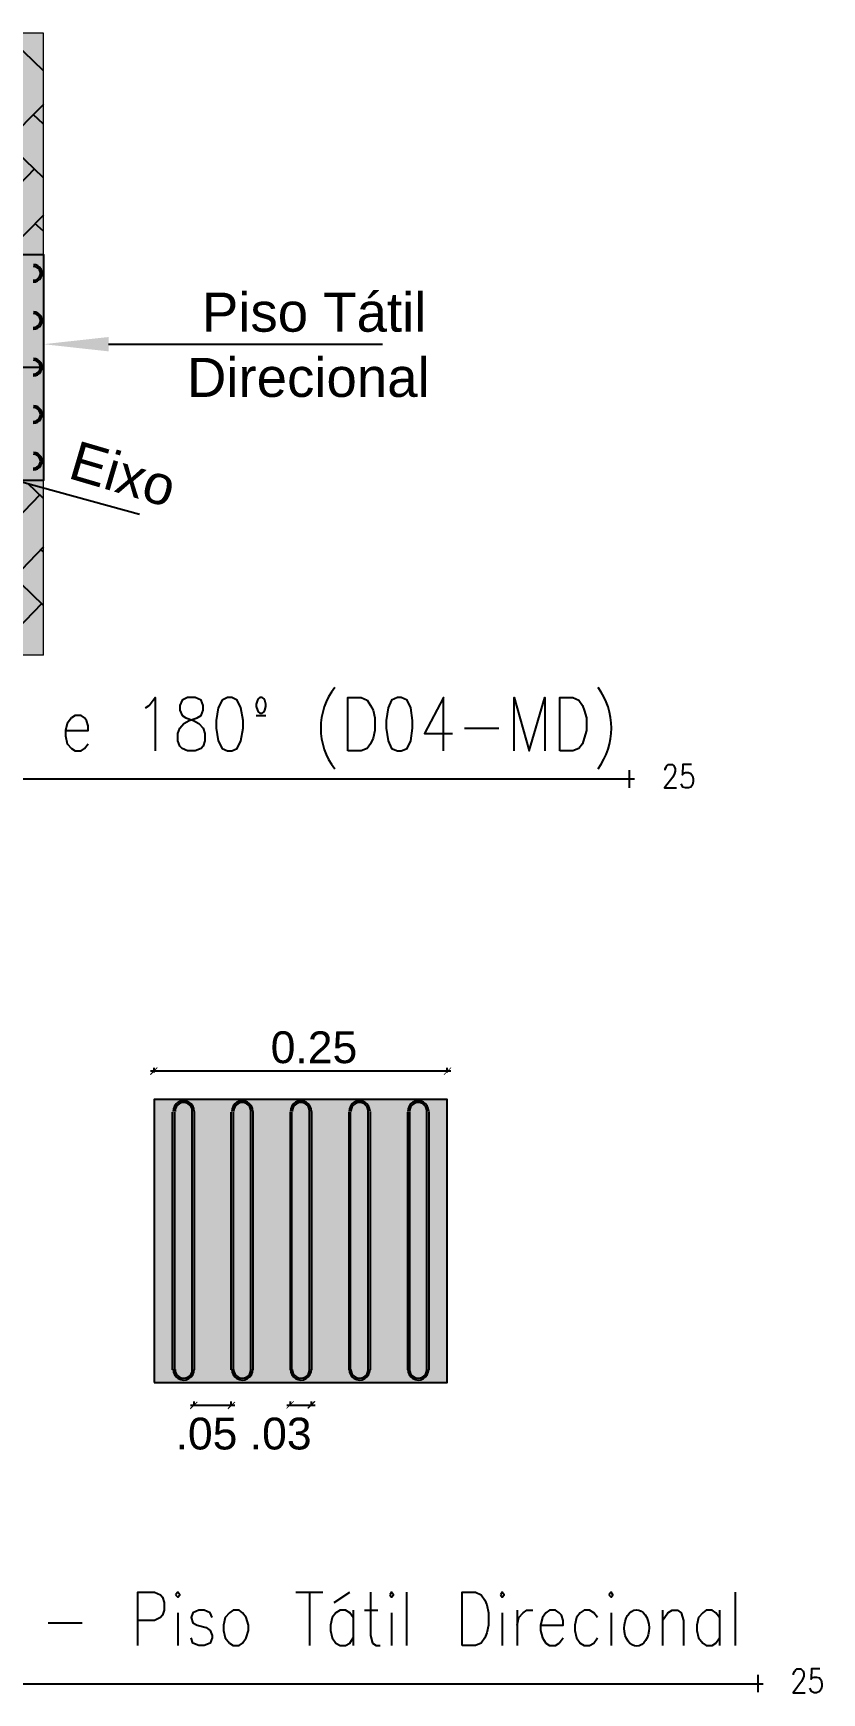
# Model space of a CAD drawing. Header units: feet. Extents: x 203667 to 205527, y 9204857 to 9205156.
# Drawn here: x 203760.555 to 203761.949, y 9204926.609 to 9204929.543 of the extents above; entities that cross this region are included whole.
import ezdxf

# ---------------------------------------------------------------- set-up
doc = ezdxf.new("R2010")
doc.units = ezdxf.units.FT
doc.header["$LTSCALE"] = 0.3
doc.header["$MEASUREMENT"] = 0
doc.layers.add('PDF_0', color=7, linetype='Continuous', true_color=0x929498)
doc.layers.add('PDF_A_Piso_Tatil', color=7, linetype='Continuous', true_color=0xffffa3)
for name, color, linetype in [('PDF_A_Cotas', 7, 'Continuous'), ('PDF_A_TATIL', 7, 'Continuous'), ('PDF_A_Texto', 7, 'Continuous'), ('PDF_Text', 7, 'Continuous')]:
    doc.layers.add(name, color=color, linetype=linetype)
doc.styles.add('PDF Arial', font='arial.ttf')

msp = doc.modelspace()

# ---------------------------------------------------------------- hatches: boundary and pattern name
at = {"layer": 'PDF_0', "true_color": 0xf7f7f7, "transparency": 33554559}
for points in [[(203760.573, 9204929.5433), (203759.0038, 9204929.5433), (203759.0038, 9204929.3773), (203759.1095, 9204929.3487), (203759.4934, 9204929.243), (203759.8254, 9204929.152), (203760.573, 9204929.152)], [(203759.0429, 9204928.9522), (203759.0038, 9204928.9628), (203759.0038, 9204928.4436), (203760.573, 9204928.4436), (203760.573, 9204928.7523), (203759.7736, 9204928.7523), (203759.7736, 9204928.7513), (203759.3876, 9204928.857)]]:
    msp.add_hatch(color=7, dxfattribs=at).paths.add_polyline_path(points)
at = {"layer": 'PDF_0', "transparency": 33554559}
for points in [[(203760.775, 9204927.7139), (203760.7739, 9204927.715), (203760.7612, 9204927.7023), (203760.7633, 9204927.7013)], [(203761.2804, 9204927.7023), (203761.2815, 9204927.7013), (203761.2942, 9204927.7139), (203761.2931, 9204927.715)], [(203760.8458, 9204927.1229), (203760.8448, 9204927.1239), (203760.8321, 9204927.1123), (203760.8331, 9204927.1102)], [(203760.8987, 9204927.1123), (203760.8997, 9204927.1102), (203760.9124, 9204927.1229), (203760.9114, 9204927.1239)], [(203761.0161, 9204927.1239), (203761.015, 9204927.125), (203761.0023, 9204927.1123), (203761.0034, 9204927.1112)], [(203761.0393, 9204927.1123), (203761.0414, 9204927.1112), (203761.0541, 9204927.1239), (203761.052, 9204927.125)]]:
    msp.add_hatch(color=7, dxfattribs=at).paths.add_polyline_path(points)
at = {"layer": 'PDF_A_Piso_Tatil', "transparency": 33554559}
for points in [[(203759.3876, 9204928.857), (203759.7736, 9204928.7513), (203759.7737, 9204928.7523), (203760.573, 9204928.7523), (203760.573, 9204929.152), (203759.8254, 9204929.152), (203759.4934, 9204929.243), (203759.468, 9204929.152)], [(203761.2868, 9204927.6579), (203760.7686, 9204927.6579), (203760.7686, 9204927.1577), (203761.2868, 9204927.1577)]]:
    msp.add_hatch(color=256, dxfattribs=at).paths.add_polyline_path(points)

# ---------------------------------------------------------------- linework, layer by layer
at = {"layer": 'PDF_0', "color": 251, "lineweight": 25, "true_color": 0x636363}
for points in [[(203760.573, 9204929.4767), (203760.5043, 9204929.5433)], [(203760.573, 9204929.4174), (203760.5074, 9204929.3508)], [(203760.573, 9204929.2874), (203760.4588, 9204929.3974)], [(203760.573, 9204929.3826), (203760.555, 9204929.3995)], [(203760.5571, 9204929.3032), (203760.4154, 9204929.1563)], [(203760.573, 9204929.2218), (203760.5117, 9204929.1584)], [(203760.573, 9204929.1933), (203760.5582, 9204929.207)], [(203760.573, 9204928.7206), (203760.5455, 9204928.747)], [(203760.5667, 9204928.727), (203760.425, 9204928.58)], [(203760.573, 9204928.5313), (203760.4725, 9204928.6286)], [(203760.573, 9204928.635), (203760.5212, 9204928.581)], [(203760.573, 9204928.6265), (203760.5688, 9204928.6307)], [(203760.5698, 9204928.5345), (203760.4821, 9204928.4436)]]:
    msp.add_lwpolyline(points, dxfattribs=at)
at = {"layer": 'PDF_0', "color": 7, "lineweight": 25}
for points in [[(203759.0556, 9204929.1563), (203760.7432, 9204928.6931)], [(203760.573, 9204928.9522), (203758.8209, 9204928.9522)], [(203760.7623, 9204927.7087), (203761.2931, 9204927.7087)], [(203760.7686, 9204927.7055), (203760.7686, 9204927.7139)], [(203761.2868, 9204927.7055), (203761.2868, 9204927.7139)], [(203760.8014, 9204927.18), (203760.8014, 9204927.6357)], [(203760.8046, 9204927.6357), (203760.8046, 9204927.18)], [(203760.8363, 9204927.18), (203760.8363, 9204927.6368)], [(203760.8395, 9204927.6368), (203760.8395, 9204927.18)], [(203760.905, 9204927.18), (203760.905, 9204927.6357)], [(203760.9082, 9204927.6357), (203760.9082, 9204927.18)], [(203760.9399, 9204927.18), (203760.9399, 9204927.6368)], [(203760.9431, 9204927.6368), (203760.9431, 9204927.18)], [(203761.0097, 9204927.18), (203761.0097, 9204927.6357)], [(203761.0118, 9204927.6357), (203761.0118, 9204927.18)], [(203761.0436, 9204927.18), (203761.0436, 9204927.6368)], [(203761.0467, 9204927.6368), (203761.0467, 9204927.18)], [(203761.1133, 9204927.18), (203761.1133, 9204927.6357)], [(203761.1155, 9204927.6357), (203761.1155, 9204927.18)], [(203761.1472, 9204927.18), (203761.1472, 9204927.6368)], [(203761.1504, 9204927.6368), (203761.1504, 9204927.18)], [(203761.217, 9204927.18), (203761.217, 9204927.6357)], [(203761.2201, 9204927.6357), (203761.2201, 9204927.18)], [(203761.2508, 9204927.18), (203761.2508, 9204927.6368)], [(203761.254, 9204927.6368), (203761.254, 9204927.18)], [(203760.8395, 9204927.1176), (203760.8395, 9204927.1239)], [(203760.905, 9204927.1176), (203760.905, 9204927.1239)], [(203761.0097, 9204927.1176), (203761.0097, 9204927.1239)], [(203761.0467, 9204927.1176), (203761.0467, 9204927.1239)], [(203760.8331, 9204927.1176), (203760.9114, 9204927.1176)], [(203761.0034, 9204927.1176), (203761.0531, 9204927.1176)]]:
    msp.add_lwpolyline(points, dxfattribs=at)
msp.add_lwpolyline([(203760.7686, 9204927.1577), (203761.2868, 9204927.1577), (203761.2868, 9204927.6579), (203760.7686, 9204927.6579)], close=True, dxfattribs=at)
for centre, radius, start, end in [((203760.821, 9204927.6373), 0.0185, 359.989, 181.3843), ((203760.821, 9204927.6373), 0.0153, 359.9836, 181.3732), ((203760.9246, 9204927.6373), 0.0185, 359.989, 181.3843), ((203760.9246, 9204927.6373), 0.0153, 359.9836, 181.3732), ((203761.0282, 9204927.6373), 0.0185, 359.989, 181.3843), ((203761.0282, 9204927.6373), 0.0153, 359.9836, 181.3732), ((203761.1318, 9204927.6373), 0.0185, 359.989, 181.3843), ((203761.1318, 9204927.6373), 0.0153, 359.9836, 181.3732), ((203761.2355, 9204927.6373), 0.0185, 359.989, 181.3843), ((203761.2355, 9204927.6373), 0.0153, 359.9836, 181.3732), ((203760.821, 9204927.1805), 0.0185, 178.6267, 0.0165), ((203760.821, 9204927.1805), 0.0153, 178.6268, 0.0164), ((203760.9246, 9204927.1805), 0.0185, 178.6267, 0.0165), ((203760.9246, 9204927.1805), 0.0153, 178.6268, 0.0164), ((203761.0282, 9204927.1805), 0.0185, 178.6267, 0.0165), ((203761.0282, 9204927.1805), 0.0153, 178.6268, 0.0164), ((203761.1318, 9204927.1805), 0.0185, 178.6267, 0.0165), ((203761.1318, 9204927.1805), 0.0153, 178.6268, 0.0164), ((203761.2355, 9204927.1805), 0.0185, 178.6267, 0.0165), ((203761.2355, 9204927.1805), 0.0153, 178.6268, 0.0164)]:
    msp.add_arc(centre, radius, start, end, dxfattribs=at)
at = {"layer": 'PDF_A_Cotas', "lineweight": 5}
for points in [[(203760.573, 9204928.4436), (203760.573, 9204929.5433), (203759.0038, 9204929.5433)], [(203760.573, 9204928.4436), (203759.0038, 9204928.4436), (203759.0038, 9204929.5433)]]:
    msp.add_lwpolyline(points, dxfattribs=at)
at = {"layer": 'PDF_A_TATIL', "lineweight": 25}
msp.add_lwpolyline([(203760.1733, 9204928.7523), (203760.1733, 9204929.152), (203760.573, 9204929.152), (203760.573, 9204928.7523)], close=True, dxfattribs=at)
for centre, radius, start, end in [((203760.5556, 9204929.1187), 0.0153, 268.6157, 90.011), ((203760.5556, 9204929.1187), 0.0122, 268.6267, 90.0164), ((203760.5556, 9204929.0352), 0.0153, 268.6157, 90.011), ((203760.5556, 9204929.0352), 0.0122, 268.6267, 90.0164), ((203760.5556, 9204928.9527), 0.0153, 268.6157, 90.011), ((203760.5556, 9204928.9527), 0.0122, 268.6267, 90.0164), ((203760.5556, 9204928.8692), 0.0153, 268.6157, 90.011), ((203760.5556, 9204928.8692), 0.0122, 268.6267, 90.0164), ((203760.5556, 9204928.7867), 0.0153, 268.6157, 90.011), ((203760.5556, 9204928.7867), 0.0122, 268.6267, 90.0164)]:
    msp.add_arc(centre, radius, start, end, dxfattribs=at)
at = {"layer": 'PDF_A_Texto', "lineweight": 25}
for points in [[(203760.6883, 9204928.9934), (203761.1726, 9204928.9934)], [(203760.7538, 9204928.3505), (203760.7602, 9204928.3547), (203760.7707, 9204928.3685), (203760.7707, 9204928.2744)], [(203761.2804, 9204928.2744), (203761.2804, 9204928.3685), (203761.2466, 9204928.305), (203761.2963, 9204928.305)], [(203761.4052, 9204928.2744), (203761.4052, 9204928.3685), (203761.4316, 9204928.2744), (203761.4591, 9204928.3685), (203761.4591, 9204928.2744)], [(203760.6121, 9204928.3103), (203760.6523, 9204928.3103), (203760.6523, 9204928.3188), (203760.6491, 9204928.3283), (203760.646, 9204928.3325), (203760.6396, 9204928.3368), (203760.629, 9204928.3368), (203760.6227, 9204928.3325), (203760.6153, 9204928.323), (203760.6121, 9204928.3103), (203760.6121, 9204928.3008), (203760.6153, 9204928.2871), (203760.6227, 9204928.2786), (203760.629, 9204928.2744), (203760.6396, 9204928.2744), (203760.646, 9204928.2786), (203760.6523, 9204928.2871)], [(203760.9494, 9204928.3368), (203760.9664, 9204928.3368)], [(203761.3174, 9204928.3146), (203761.3777, 9204928.3146)], [(203761.6082, 9204928.2405), (203761.6082, 9204928.2088)], [(203761.6717, 9204928.2405), (203761.6717, 9204928.2427), (203761.6738, 9204928.2458), (203761.6748, 9204928.2479), (203761.678, 9204928.2501), (203761.6843, 9204928.2501), (203761.6875, 9204928.2479), (203761.6886, 9204928.2458), (203761.6896, 9204928.2427), (203761.6896, 9204928.2384), (203761.6886, 9204928.2342), (203761.6854, 9204928.2279), (203761.6706, 9204928.2088), (203761.6918, 9204928.2088)], [(203761.7182, 9204928.2501), (203761.7034, 9204928.2501), (203761.7023, 9204928.2321), (203761.7034, 9204928.2342), (203761.7076, 9204928.2363), (203761.7129, 9204928.2363), (203761.7171, 9204928.2342), (203761.7203, 9204928.23), (203761.7214, 9204928.2247), (203761.7214, 9204928.2204), (203761.7203, 9204928.2141), (203761.7171, 9204928.2099), (203761.7129, 9204928.2088), (203761.7076, 9204928.2088), (203761.7034, 9204928.2099), (203761.7023, 9204928.212), (203761.7002, 9204928.2162)], [(203758.1209, 9204928.2247), (203761.6177, 9204928.2247)], [(203760.7401, 9204926.6925), (203760.7401, 9204926.7866), (203760.7697, 9204926.7866), (203760.7803, 9204926.7824), (203760.7834, 9204926.7781), (203760.7866, 9204926.7686), (203760.7866, 9204926.7549), (203760.7834, 9204926.7464), (203760.7803, 9204926.7422), (203760.7697, 9204926.7369), (203760.7401, 9204926.7369)], [(203761.0192, 9204926.7866), (203761.0668, 9204926.7866)], [(203761.0436, 9204926.7866), (203761.0436, 9204926.6925)], [(203761.0869, 9204926.7686), (203761.1144, 9204926.7866)], [(203761.1514, 9204926.7866), (203761.1514, 9204926.7105), (203761.1546, 9204926.6967), (203761.1609, 9204926.6925), (203761.1683, 9204926.6925)], [(203761.2149, 9204926.7866), (203761.2149, 9204926.6925)], [(203761.7954, 9204926.7866), (203761.7954, 9204926.6925)], [(203760.8109, 9204926.7506), (203760.8109, 9204926.6925)], [(203760.8712, 9204926.7422), (203760.868, 9204926.7506), (203760.8574, 9204926.7549), (203760.8479, 9204926.7549), (203760.8374, 9204926.7506), (203760.8342, 9204926.7422), (203760.8374, 9204926.7327), (203760.8448, 9204926.7284), (203760.8606, 9204926.7242), (203760.868, 9204926.7189), (203760.8712, 9204926.7105), (203760.8712, 9204926.7062), (203760.868, 9204926.6967), (203760.8574, 9204926.6925), (203760.8479, 9204926.6925), (203760.8374, 9204926.6967), (203760.8342, 9204926.7062)], [(203761.1207, 9204926.7422), (203761.1144, 9204926.7506), (203761.107, 9204926.7549), (203761.0975, 9204926.7549), (203761.0901, 9204926.7506), (203761.0837, 9204926.7422), (203761.0806, 9204926.7284), (203761.0806, 9204926.7189), (203761.0837, 9204926.7062), (203761.0901, 9204926.6967), (203761.0975, 9204926.6925), (203761.107, 9204926.6925), (203761.1144, 9204926.6967), (203761.1207, 9204926.7062)], [(203761.1207, 9204926.7549), (203761.1207, 9204926.6925)], [(203761.1408, 9204926.7549), (203761.1641, 9204926.7549)], [(203761.1884, 9204926.7506), (203761.1884, 9204926.6925)], [(203761.384, 9204926.7506), (203761.384, 9204926.6925)], [(203761.4105, 9204926.7549), (203761.4105, 9204926.6925)], [(203761.4105, 9204926.7284), (203761.4136, 9204926.7422), (203761.4211, 9204926.7506), (203761.4274, 9204926.7549), (203761.438, 9204926.7549)], [(203761.4517, 9204926.7284), (203761.4919, 9204926.7284), (203761.4919, 9204926.7369), (203761.4887, 9204926.7464), (203761.4845, 9204926.7506), (203761.4782, 9204926.7549), (203761.4676, 9204926.7549), (203761.4612, 9204926.7506), (203761.4549, 9204926.7422), (203761.4517, 9204926.7284), (203761.4517, 9204926.7189), (203761.4549, 9204926.7062), (203761.4612, 9204926.6967), (203761.4676, 9204926.6925), (203761.4782, 9204926.6925), (203761.4845, 9204926.6967), (203761.4919, 9204926.7062)], [(203761.5522, 9204926.7422), (203761.5458, 9204926.7506), (203761.5384, 9204926.7549), (203761.5289, 9204926.7549), (203761.5215, 9204926.7506), (203761.5152, 9204926.7422), (203761.512, 9204926.7284), (203761.512, 9204926.7189), (203761.5152, 9204926.7062), (203761.5215, 9204926.6967), (203761.5289, 9204926.6925), (203761.5384, 9204926.6925), (203761.5458, 9204926.6967), (203761.5522, 9204926.7062)], [(203761.5765, 9204926.7506), (203761.5765, 9204926.6925)], [(203761.6674, 9204926.7549), (203761.6674, 9204926.6925)], [(203761.6674, 9204926.7369), (203761.6769, 9204926.7506), (203761.6843, 9204926.7549), (203761.6939, 9204926.7549), (203761.7002, 9204926.7506), (203761.7044, 9204926.7369), (203761.7044, 9204926.6925)], [(203761.7679, 9204926.7422), (203761.7615, 9204926.7506), (203761.7552, 9204926.7549), (203761.7446, 9204926.7549), (203761.7383, 9204926.7506), (203761.7309, 9204926.7422), (203761.7277, 9204926.7284), (203761.7277, 9204926.7189), (203761.7309, 9204926.7062), (203761.7383, 9204926.6967), (203761.7446, 9204926.6925), (203761.7552, 9204926.6925), (203761.7615, 9204926.6967), (203761.7679, 9204926.7062)], [(203761.7679, 9204926.7549), (203761.7679, 9204926.6925)], [(203760.5815, 9204926.7327), (203760.6417, 9204926.7327)], [(203760.0866, 9204926.6248), (203761.8451, 9204926.6248)], [(203761.8356, 9204926.6407), (203761.8356, 9204926.61)], [(203761.899, 9204926.6407), (203761.899, 9204926.6428), (203761.9011, 9204926.647), (203761.9022, 9204926.6491), (203761.9053, 9204926.6512), (203761.9117, 9204926.6512), (203761.9138, 9204926.6491), (203761.9159, 9204926.647), (203761.917, 9204926.6428), (203761.917, 9204926.6386), (203761.9159, 9204926.6354), (203761.9128, 9204926.629), (203761.8979, 9204926.6089), (203761.9191, 9204926.6089)], [(203761.9455, 9204926.6512), (203761.9307, 9204926.6512), (203761.9297, 9204926.6333), (203761.9307, 9204926.6354), (203761.935, 9204926.6364), (203761.9392, 9204926.6364), (203761.9445, 9204926.6354), (203761.9476, 9204926.6312), (203761.9487, 9204926.6248), (203761.9487, 9204926.6206), (203761.9476, 9204926.6153), (203761.9445, 9204926.6111), (203761.9392, 9204926.6089), (203761.935, 9204926.6089), (203761.9307, 9204926.6111), (203761.9297, 9204926.6132), (203761.9276, 9204926.6174)]]:
    msp.add_lwpolyline(points, dxfattribs=at)
for points in [[(203760.8278, 9204928.3685), (203760.8183, 9204928.3643), (203760.8141, 9204928.3547), (203760.8141, 9204928.3463), (203760.8183, 9204928.3368), (203760.8247, 9204928.3325), (203760.8384, 9204928.3283), (203760.8479, 9204928.323), (203760.8553, 9204928.3146), (203760.8585, 9204928.305), (203760.8585, 9204928.2924), (203760.8553, 9204928.2828), (203760.8522, 9204928.2786), (203760.8416, 9204928.2744), (203760.8278, 9204928.2744), (203760.8183, 9204928.2786), (203760.8141, 9204928.2828), (203760.8109, 9204928.2924), (203760.8109, 9204928.305), (203760.8141, 9204928.3146), (203760.8215, 9204928.323), (203760.831, 9204928.3283), (203760.8448, 9204928.3325), (203760.8522, 9204928.3368), (203760.8553, 9204928.3463), (203760.8553, 9204928.3547), (203760.8522, 9204928.3643), (203760.8416, 9204928.3685)], [(203760.8987, 9204928.3685), (203760.8892, 9204928.3643), (203760.8818, 9204928.3505), (203760.8786, 9204928.3283), (203760.8786, 9204928.3146), (203760.8818, 9204928.2924), (203760.8892, 9204928.2786), (203760.8987, 9204928.2744), (203760.9061, 9204928.2744), (203760.9156, 9204928.2786), (203760.922, 9204928.2924), (203760.9262, 9204928.3146), (203760.9262, 9204928.3283), (203760.922, 9204928.3505), (203760.9156, 9204928.3643), (203760.9061, 9204928.3685)], [(203760.96, 9204928.3685), (203760.9558, 9204928.3685), (203760.9526, 9204928.3664), (203760.9516, 9204928.3643), (203760.9494, 9204928.3569), (203760.9494, 9204928.3526), (203760.9516, 9204928.3463), (203760.9526, 9204928.3431), (203760.9558, 9204928.341), (203760.96, 9204928.341), (203760.9632, 9204928.3431), (203760.9642, 9204928.3463), (203760.9664, 9204928.3526), (203760.9664, 9204928.3569), (203760.9642, 9204928.3643), (203760.9632, 9204928.3664)], [(203761.1112, 9204928.2744), (203761.1112, 9204928.3685), (203761.1345, 9204928.3685), (203761.1451, 9204928.3643), (203761.1514, 9204928.3547), (203761.1556, 9204928.3463), (203761.1588, 9204928.3325), (203761.1588, 9204928.3103), (203761.1556, 9204928.2966), (203761.1514, 9204928.2871), (203761.1451, 9204928.2786), (203761.1345, 9204928.2744)], [(203761.199, 9204928.3685), (203761.1884, 9204928.3643), (203761.1821, 9204928.3505), (203761.1789, 9204928.3283), (203761.1789, 9204928.3146), (203761.1821, 9204928.2924), (203761.1884, 9204928.2786), (203761.199, 9204928.2744), (203761.2053, 9204928.2744), (203761.2159, 9204928.2786), (203761.2223, 9204928.2924), (203761.2254, 9204928.3146), (203761.2254, 9204928.3283), (203761.2223, 9204928.3505), (203761.2159, 9204928.3643), (203761.2053, 9204928.3685)], [(203761.4856, 9204928.2744), (203761.4856, 9204928.3685), (203761.5088, 9204928.3685), (203761.5194, 9204928.3643), (203761.5257, 9204928.3547), (203761.5289, 9204928.3463), (203761.5331, 9204928.3325), (203761.5331, 9204928.3103), (203761.5289, 9204928.2966), (203761.5257, 9204928.2871), (203761.5194, 9204928.2786), (203761.5088, 9204928.2744)], [(203760.8067, 9204926.7824), (203760.8109, 9204926.7781), (203760.8141, 9204926.7824), (203760.8109, 9204926.7866)], [(203761.1852, 9204926.7824), (203761.1884, 9204926.7781), (203761.1916, 9204926.7824), (203761.1884, 9204926.7866)], [(203761.3132, 9204926.6925), (203761.3132, 9204926.7866), (203761.3365, 9204926.7866), (203761.347, 9204926.7824), (203761.3534, 9204926.7728), (203761.3565, 9204926.7644), (203761.3597, 9204926.7506), (203761.3597, 9204926.7284), (203761.3565, 9204926.7147), (203761.3534, 9204926.7062), (203761.347, 9204926.6967), (203761.3365, 9204926.6925)], [(203761.3809, 9204926.7824), (203761.384, 9204926.7781), (203761.3872, 9204926.7824), (203761.384, 9204926.7866)], [(203761.5723, 9204926.7824), (203761.5765, 9204926.7781), (203761.5797, 9204926.7824), (203761.5765, 9204926.7866)], [(203760.9082, 9204926.7549), (203760.9019, 9204926.7506), (203760.8945, 9204926.7422), (203760.8913, 9204926.7284), (203760.8913, 9204926.7189), (203760.8945, 9204926.7062), (203760.9019, 9204926.6967), (203760.9082, 9204926.6925), (203760.9188, 9204926.6925), (203760.9251, 9204926.6967), (203760.9315, 9204926.7062), (203760.9357, 9204926.7189), (203760.9357, 9204926.7284), (203760.9315, 9204926.7422), (203760.9251, 9204926.7506), (203760.9188, 9204926.7549)]]:
    msp.add_lwpolyline(points, close=True, dxfattribs=at)
for centre, radius, start, end in [((203761.1806, 9204928.3146), 0.1173, 142.189, 217.811), ((203761.4553, 9204928.3146), 0.1215, 323.7194, 36.2806)]:
    msp.add_arc(centre, radius, start, end, dxfattribs=at)
msp.add_ellipse((203761.6214, 9204926.7235), major_axis=(0, 0.0322), ratio=0.682242, start_param=0.218627, end_param=6.501812, dxfattribs=at)
at = {"layer": 'PDF_A_Texto', "transparency": 33554559}
msp.add_solid([(203760.573, 9204928.9934), (203760.6883, 9204929.0061), (203760.6883, 9204928.9807)], dxfattribs=at)

# ---------------------------------------------------------------- texts
at = {"layer": 'PDF_Text', "attachment_point": 7, "style": 'PDF Arial'}
for s, insert, char_height in [('Piso Tátil', (203760.8532, 9204929.0145), 0.06907), ('Direcional', (203760.8268, 9204928.8992), 0.06907), ('0.25', (203760.9748, 9204927.7214), 0.05627), ('.05 .03', (203760.8067, 9204927.0384), 0.05627)]:
    msp.add_mtext(s, dxfattribs=dict(at, insert=insert, char_height=char_height))
at = {"layer": 'PDF_Text', "insert": (203760.6139, 9204928.7565), "char_height": 0.06907, "attachment_point": 7, "rotation": 343.5643, "style": 'PDF Arial'}
msp.add_mtext('Eixo', dxfattribs=at)

doc.saveas('drawing.dxf')
